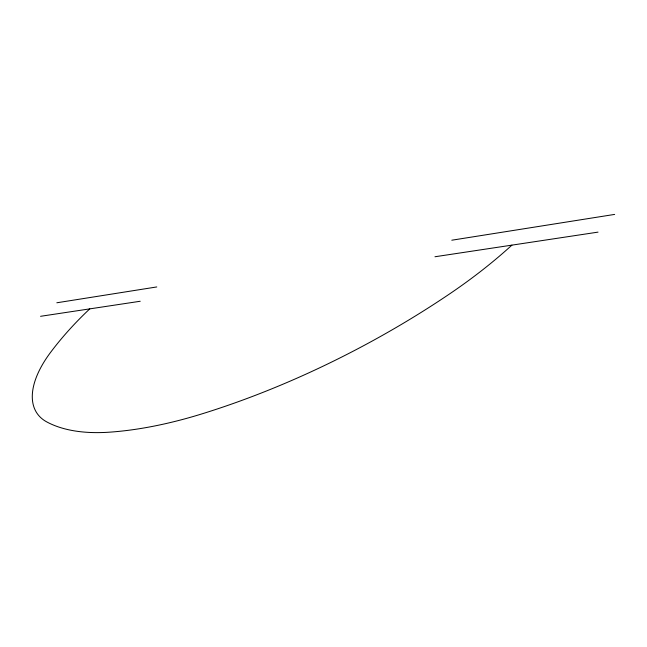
<?xml version="1.0" encoding="UTF-8"?>
<svg xmlns="http://www.w3.org/2000/svg" width="647" height="647" viewBox="0 0 647 647"><rect width="100%" height="100%" fill="white"/><g stroke="black" fill="none" stroke-linecap="round" stroke-linejoin="round"><path stroke-width="0.97" d="M56.831 302.78L156.776 286.945M451.8 240.207L614.65 214.408M40.559 316.302L140.213 301.259M434.962 256.754L598.03 232.127M89.771 308.87A233.518 127.977 -33 0 0 50.668 352.259A103.108 51.048 -34.9 0 0 46.875 421.965A207.202 101.514 -31.6 0 0 109.424 432.18A304.737 141.45 -29.4 0 0 201.476 414.023A422.289 179.478 -28.1 0 0 448.897 294.385A307.188 142.955 -27.3 0 0 511.914 245.132"/></g></svg>
